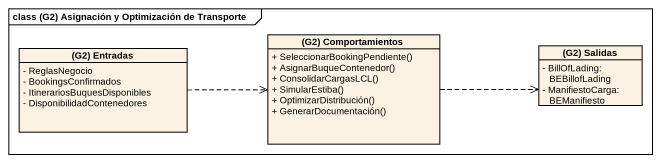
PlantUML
@startuml
mainframe class (G2) Asignación y Optimización de Transporte
hide circle
hide empty members
skinparam classAttributeIconSize 0
class "(G2) Entradas" as G2_Entradas {
  - ReglasNegocio
  - BookingsConfirmados
  - ItinerariosBuquesDisponibles
  - DisponibilidadContenedores
}
class "(G2) Comportamientos" as G2_Comportamientos {
  + SeleccionarBookingPendiente()
  + AsignarBuqueContenedor()
  + ConsolidarCargasLCL()
  + SimularEstiba()
  + OptimizarDistribución()
  + GenerarDocumentación()
}
class "(G2) Salidas" as G2_Salidas {
  - BillOfLading: BEBillofLading
  - ManifiestoCarga: BEManifiesto
}
G2_Entradas .right.> G2_Comportamientos
G2_Comportamientos .right.> G2_Salidas
@enduml
